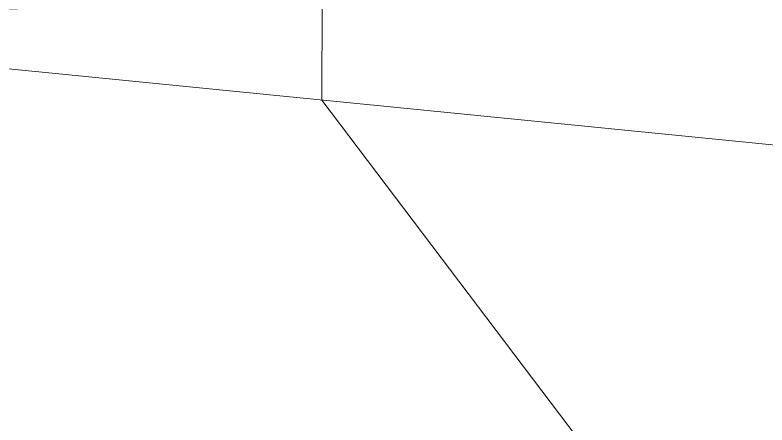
# Model space of a CAD drawing. Header units: millimetres. Extents: x -31422 to 28571, y -18299 to 14701.
# Drawn here: x -6957 to -6235, y -15207 to -14813 of the extents above; entities that cross this region are included whole.
import ezdxf

# ---------------------------------------------------------------- set-up
doc = ezdxf.new("R2010")
doc.units = ezdxf.units.MM
for name, color, linetype, lineweight in [('A-ROOF', 132, 'Continuous', 9), ('C-TOPO', 7, 'Continuous', 9), ('C-TOPO-MAJR', 7, 'Continuous', 9)]:
    doc.layers.add(name, color=color, linetype=linetype, lineweight=lineweight)

msp = doc.modelspace()

# ---------------------------------------------------------------- linework, layer by layer
at = {"layer": 'C-TOPO-MAJR'}
msp.add_polyline3d([(-5247.4, -18299.01, -2000), (-5247.4, -17737.19, -2000), (-4839.88, -16052.68, -2000), (-6038.45, -15718.91, -2000), (-6661.96, -14895.07, -2000), (-6661.86, -14800.6, -2000), (-6695.24, -14756.53, -2000)], dxfattribs=at)

# ---------------------------------------------------------------- meshes
at = {"layer": 'A-ROOF'}
mesh = msp.add_polyface(dxfattribs=at)
corners = [(-9175.02, -5393.01, 6141.22), (-2387.02, -15409.51, 12266.38), (-2329.82, 6182.05, 12238.67)]
mesh.append_faces([[corners[k] for k in face] for face in [(2, 0, 1)]])
mesh = msp.add_polyface(dxfattribs=at)
corners = [(-9015.26, -5389.43, 5962.1), (-2330.54, 5910.04, 11916.62), (-2386.39, -15172.87, 11943.67)]
mesh.append_faces([[corners[k] for k in face] for face in [(2, 0, 1)]])
mesh = msp.add_polyface(dxfattribs=at)
corners = [(-9015.27, -5389.43, 5962.11), (-2386.39, -15172.87, 11943.67), (-2387.02, -15409.51, 11941.86), (-9117.02, -15440.01, 5816.7), (-9175.02, -5393.01, 5816.7), (-9175.02, -4801.39, 5819.81)]
mesh.append_faces([[corners[k] for k in face] for face in [(0, 4, 5)]], dxfattribs={"vtx0": -1})
mesh.append_faces([[corners[k] for k in face] for face in [(2, 3, 1)]], dxfattribs={"vtx1": -1})
mesh.append_faces([[corners[k] for k in face] for face in [(3, 4, 0), (0, 1, 3)]], dxfattribs={"vtx1": -1, "vtx2": -1})
mesh = msp.add_polyface(dxfattribs=at)
corners = [(-9175.02, -5393.01, 6141.22), (-9117.02, -15440.01, 6141.22), (-2387.02, -15409.51, 12266.38)]
mesh.append_faces([[corners[k] for k in face] for face in [(0, 1, 2)]])
at = {"layer": 'C-TOPO'}
mesh = msp.add_polyface(dxfattribs=at)
corners = [(-4429.22, -16023.13, -1974.62), (-7429.22, -16239.01, -2160), (-4429.22, -18299.01, -1940), (-7429.22, -14818.77, -2063.62), (-8365.02, -14763.01, -2090), (-4429.22, -15117.11, -1814.87), (-7451.42, -14759.46, -2061.77), (-7429.22, -18299.01, -2160), (-4429.22, -14747.73, -1814.9), (-1429.22, -15043.26, -1540.29), (-1429.22, -16362.9, -1772.98), (1570.78, -18299.01, -1580), (1570.78, -14729.74, -1355), (-1429.22, -18299.01, -1760), (4570.78, -18299.01, -1430), (3742.98, -14716.01, -1260), (-1429.22, -14736.08, -1540.3), (1575.54, -14724.42, -1353.92), (7570.78, -12299.01, -1180), (3742.98, -12299.01, -860), (7570.78, -15299.01, -1320), (10570.78, -15299.01, -1180), (7570.78, -18299.01, -1260), (10570.78, -18299.01, -1055), (13570.78, -15299.01, -1025), (13570.78, -18299.01, -995), (16570.78, -18299.01, -1180), (16570.78, -17799.01, -840), (16570.78, -15299.01, -820), (13570.78, -11119.01, -905), (10131.66, -11100.15, -980), (17811.98, -13166.01, -720.54), (3742.98, -9299.01, -675), (13489.17, -11054.14, -904.17), (13618.65, -11052.36, -844.03), (13631.67, -11052.19, -903.15), (17460.58, -10999.71, -730)]
mesh.append_faces([[corners[k] for k in face] for face in [(0, 1, 2), (3, 4, 1), (3, 1, 5), (6, 4, 3), (1, 7, 2), (8, 6, 3), (5, 0, 9), (10, 0, 2), (8, 3, 5), (5, 1, 0), (10, 11, 12), (10, 13, 11), (13, 10, 2), (0, 10, 9), (14, 15, 11), (8, 9, 16), (9, 8, 5), (16, 9, 12), (12, 17, 16), (17, 12, 15), (18, 19, 15), (9, 10, 12), (11, 15, 12), (15, 14, 20), (21, 22, 23), (24, 23, 25), (21, 23, 24), (25, 26, 27), (28, 24, 27), (27, 24, 25), (29, 24, 28), (18, 20, 21), (18, 15, 20), (21, 20, 22), (18, 21, 30), (24, 29, 21), (31, 29, 28), (19, 18, 32), (20, 14, 22), (33, 29, 34), (33, 30, 21), (35, 34, 29), (31, 35, 29), (29, 33, 21), (31, 36, 35)]])

doc.saveas('drawing.dxf')
